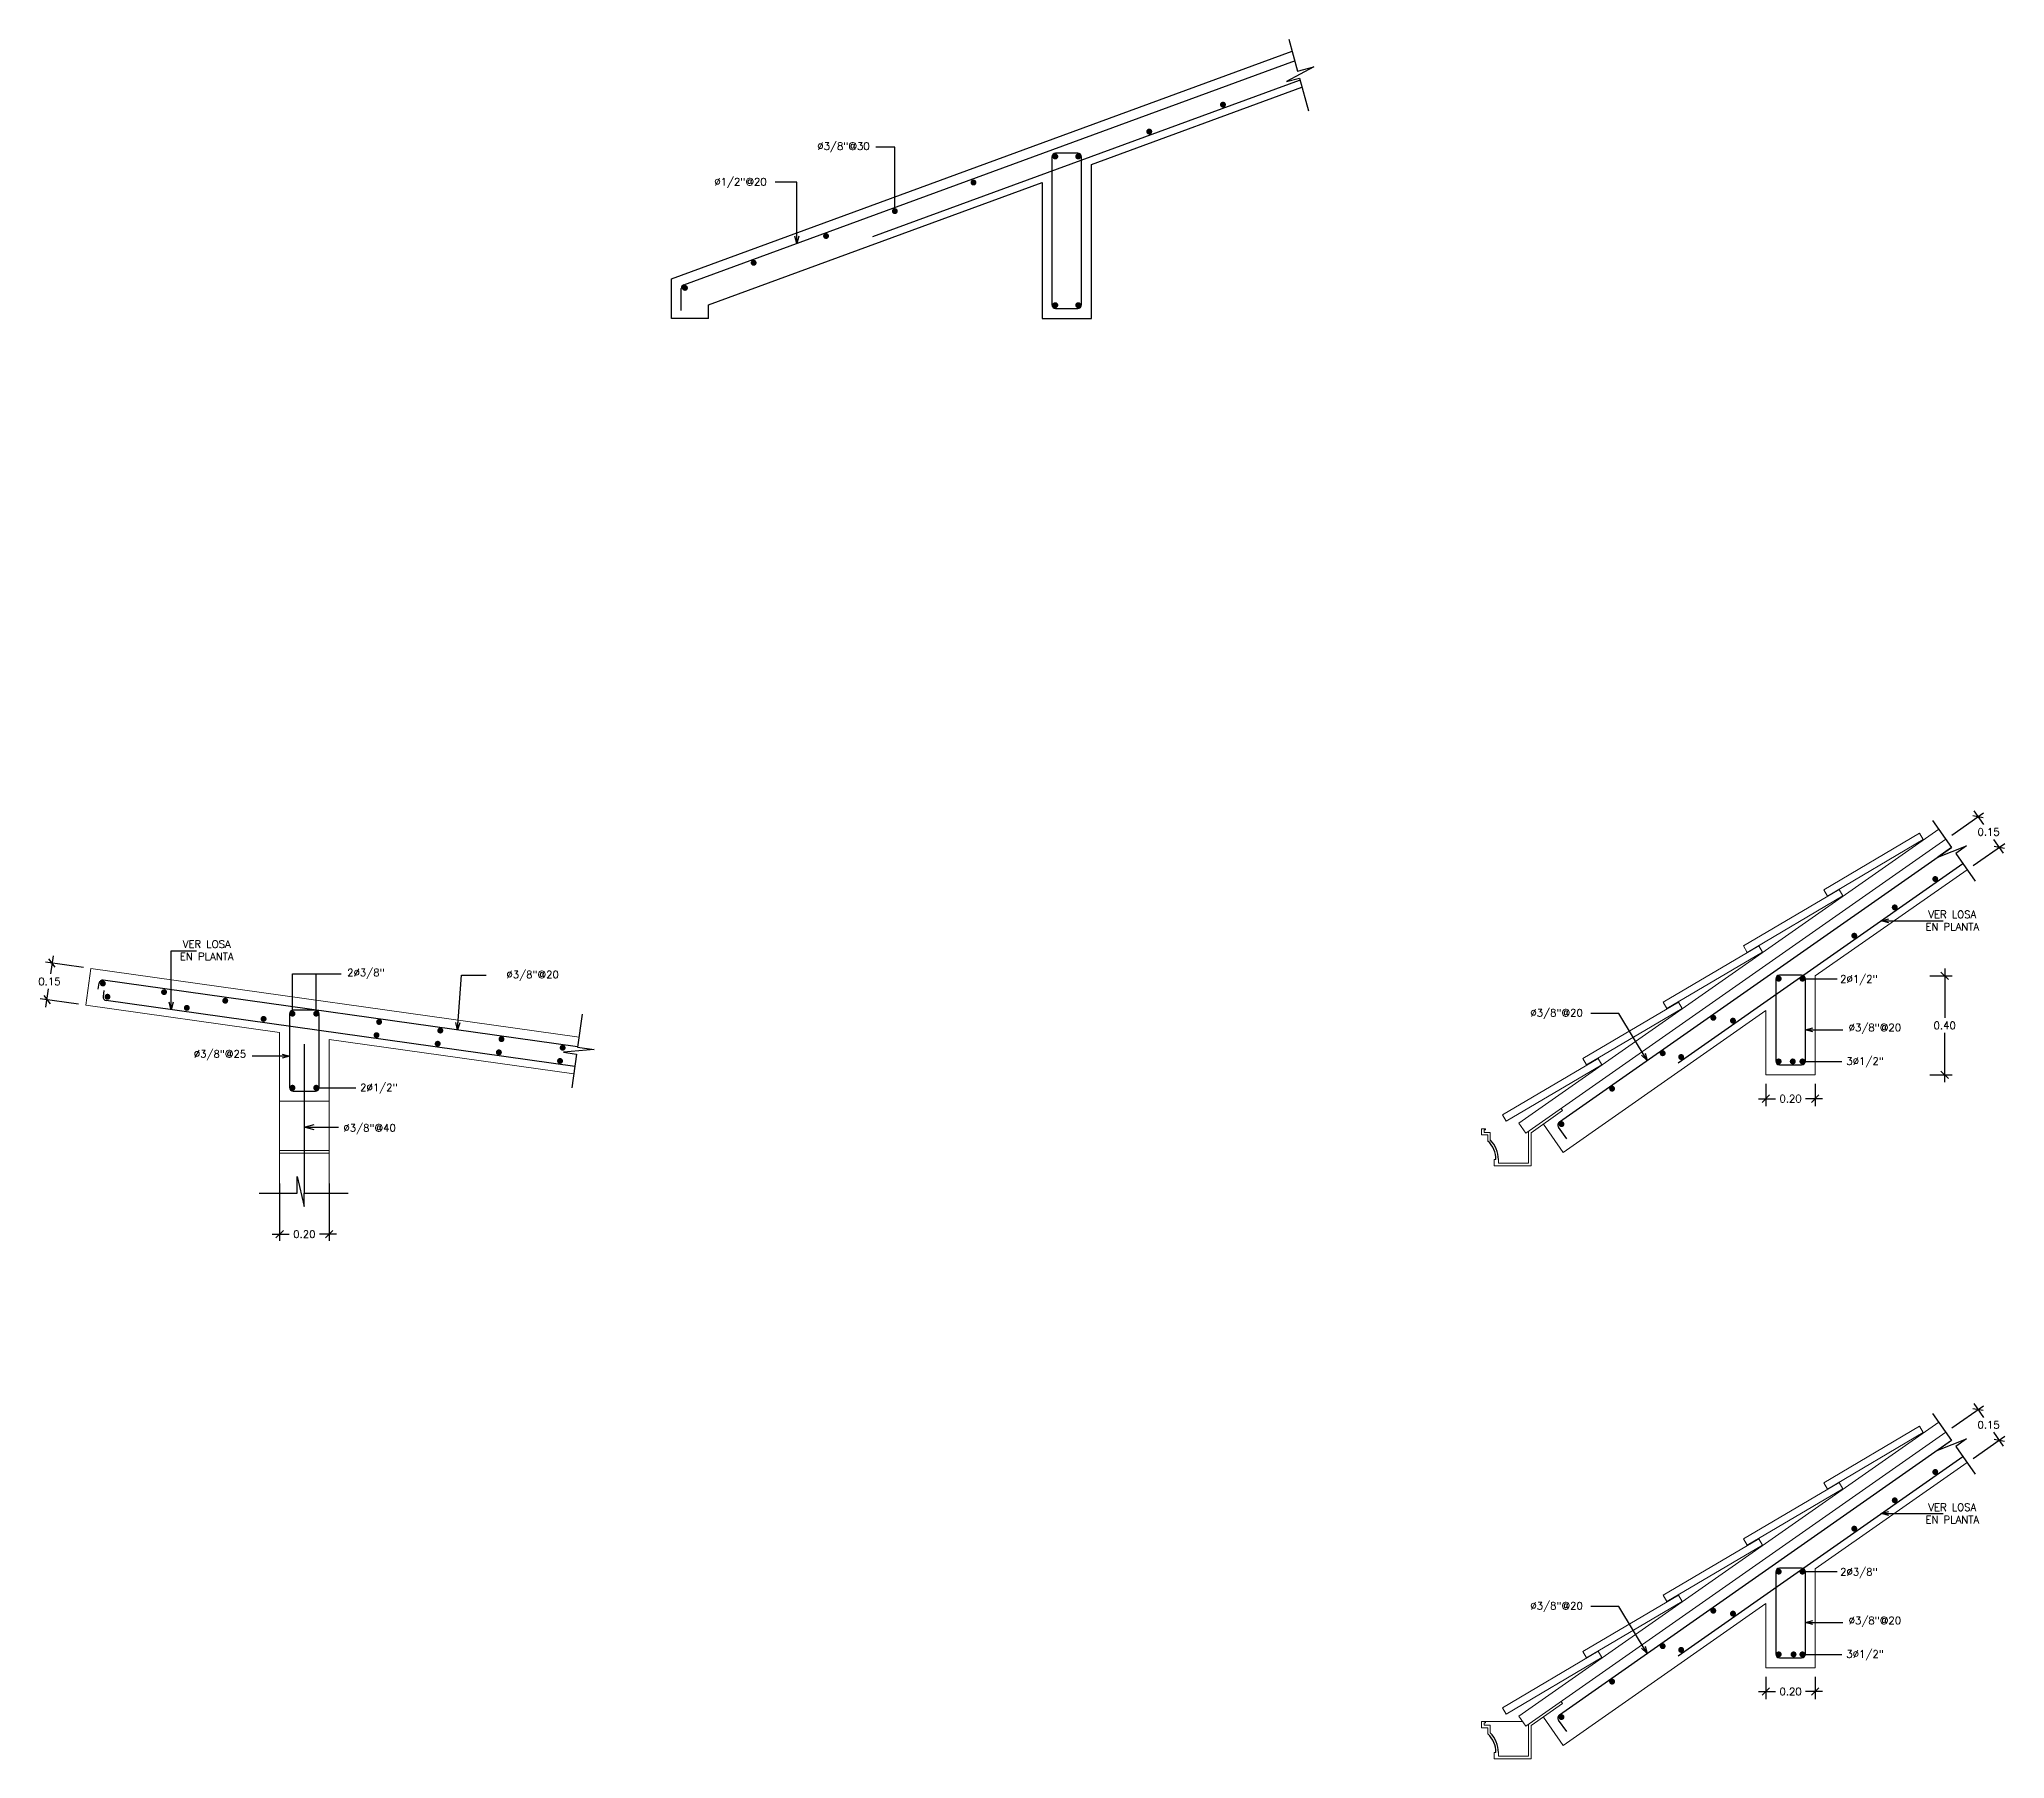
# Model space of a CAD drawing. Header units: metres. Extents: x -44 to 358, y -246 to 48.
# Drawn here: x 36.29 to 44.25, y 16.91 to 23.87 of the extents above; entities that cross this region are included whole.
import ezdxf

# ---------------------------------------------------------------- set-up
doc = ezdxf.new("R2010")
doc.units = ezdxf.units.M
doc.header["$LTSCALE"] = 0.3
doc.header["$PDMODE"] = 3
doc.linetypes.add('CONTINU', pattern=[0])
doc.linetypes.add('HIDDEN', pattern=[9.525, 6.35, -3.175])
for name, color, linetype, lineweight in [('A-WALL', 7, 'Continuous', 30), ('BOVEDILLA', 8, 'Continuous', 5), ('MUROS', 7, 'Continuous', 15), ('SE-2', 252, 'Continuous', 9), ('VIGAS', 1, 'HIDDEN', 15)]:
    doc.layers.add(name, color=color, linetype=linetype, lineweight=lineweight)
for name, color, linetype in [('ACERO', 5, 'Continuous'), ('DIMTEXTO', 4, 'Continuous'), ('SECCION', 1, 'Continuous')]:
    doc.layers.add(name, color=color, linetype=linetype)
doc.styles.add('SMPLEX', font='simplex.shx')
doc.dimstyles.new('D-15', dxfattribs={"dimscale": 0.15, "dimtxt": 0.2, "dimasz": 0.2, "dimexe": 0.18, "dimexo": 0.2, "dimgap": 0.1, "dimtad": 0, "dimtih": 1, "dimtoh": 1, "dimzin": 0, "dimdsep": 46, "dimtxsty": 'SMPLEX', "dimblk": 'OBLIQUE', "dimcen": 0.09, "dimdle": 0.2, "dimclrd": 4, "dimclre": 4, "dimclrt": 4, "dimadec": 0, "dimazin": 0, "dimtfac": 1, "dimtofl": 0, "dimtmove": 0, "dimatfit": 3, "dimldrblk": 'OPEN30', "dimfxl": 1, "dimtolj": 1, "dimtzin": 0, "dimarcsym": 0})
doc.dimstyles.new('D-20', dxfattribs={"dimscale": 0.2, "dimtxt": 0.2, "dimasz": 0.2, "dimexe": 0.18, "dimexo": 0.2, "dimgap": 0.1, "dimtad": 0, "dimtih": 1, "dimtoh": 1, "dimzin": 0, "dimdsep": 46, "dimtxsty": 'SMPLEX', "dimblk": 'OBLIQUE', "dimcen": 0.09, "dimdle": 0.2, "dimclrd": 4, "dimclre": 4, "dimclrt": 4, "dimadec": 0, "dimazin": 0, "dimtfac": 1, "dimtofl": 0, "dimtmove": 0, "dimatfit": 3, "dimldrblk": 'OPEN30', "dimfxl": 0.5, "dimfxlon": 1, "dimtolj": 1, "dimtzin": 0, "dimarcsym": 0})

# ---------------------------------------------------------------- blocks, each defined once
blk = doc.blocks.new('_OBLIQUE')
at = {"color": 0, "linetype": 'ByBlock'}
blk.add_line((-0.5, -0.5), (0.5, 0.5), dxfattribs=at)
blk = doc.blocks.new('*D545')
at = {"layer": 'DEFPOINTS', "color": 0, "transparency": 16777216}
for p in [(44.1388, 20.7231), (44.0085, 20.632), (44.0944, 20.509)]:
    blk.add_point(p, dxfattribs=at)
at = {"layer": 'DIMTEXTO', "color": 4, "lineweight": -2, "transparency": 16777216}
for p, q in [((44.0331, 20.6492), (44.1609, 20.7385)), ((44.1216, 20.7476), (44.1608, 20.6916)), ((44.119, 20.5262), (44.2469, 20.6156)), ((44.2419, 20.5755), (44.2027, 20.6316))]:
    blk.add_line(p, q, dxfattribs=at)
at = {"layer": 'DIMTEXTO', "color": 4, "lineweight": -2, "transparency": 16777216, "xscale": 0.03, "yscale": 0.03, "zscale": 0.03}
for p, rotation in [((44.1388, 20.7231), 124.9502771281057), ((44.2247, 20.6001), 304.9502771281057)]:
    blk.add_blockref('_OBLIQUE', p, dxfattribs=dict(at, rotation=rotation))
at = {"layer": 'DIMTEXTO', "color": 4, "transparency": 16777216, "insert": (44.1818, 20.6616), "char_height": 0.03, "attachment_point": 5, "style": 'SMPLEX'}
blk.add_mtext('\\A1;0.15', dxfattribs=at)
blk = doc.blocks.new('_Open30')
at = {"color": 0, "lineweight": -2}
for p, q in [((-1, 0.27), (0, 0)), ((0, 0), (-1, -0.27)), ((0, 0), (-1, 0))]:
    blk.add_line(p, q, dxfattribs=at)
blk = doc.blocks.new('*D546')
at = {"layer": 'DEFPOINTS', "color": 0, "transparency": 16777216}
for p in [(43.2802, 19.7063), (43.4802, 19.7063), (43.4802, 19.5824)]:
    blk.add_point(p, dxfattribs=at)
at = {"layer": 'DIMTEXTO', "color": 4, "lineweight": -2, "transparency": 16777216}
for p, q in [((43.2502, 19.5824), (43.3195, 19.5824)), ((43.2802, 19.6424), (43.2802, 19.5524)), ((43.5102, 19.5824), (43.4409, 19.5824)), ((43.4802, 19.6424), (43.4802, 19.5524))]:
    blk.add_line(p, q, dxfattribs=at)
at = {"layer": 'DIMTEXTO', "color": 4, "lineweight": -2, "transparency": 16777216, "xscale": 0.03, "yscale": 0.03, "zscale": 0.03, "rotation": 180}
blk.add_blockref('_OBLIQUE', (43.2802, 19.5824), dxfattribs=at)
at = {"layer": 'DIMTEXTO', "color": 4, "lineweight": -2, "transparency": 16777216, "xscale": 0.03, "yscale": 0.03, "zscale": 0.03}
blk.add_blockref('_OBLIQUE', (43.4802, 19.5824), dxfattribs=at)
at = {"layer": 'DIMTEXTO', "color": 4, "transparency": 16777216, "insert": (43.3802, 19.5824), "char_height": 0.03, "attachment_point": 5, "style": 'SMPLEX'}
blk.add_mtext('\\A1;0.20', dxfattribs=at)
blk = doc.blocks.new('*U77')
at = {"layer": 'ACERO', "const_width": 0.012}
blk.add_lwpolyline([(-0.006, 0, -1), (0.006, 0, -1)], format="xyb", close=True, dxfattribs=at)
blk = doc.blocks.new('*U78')
at = {"layer": 'DIMTEXTO', "color": 0, "linetype": 'ByBlock', "lineweight": -2, "transparency": 16777216}
for p in [(0.4096, 0.2868), (0.2048, 0.1434), (0, 0)]:
    blk.add_blockref('*U77', p, dxfattribs=at)
blk = doc.blocks.new('*D406')
at = {"layer": 'DEFPOINTS', "color": 0, "transparency": 16777216}
for p in [(36.3448, 20.1313), (36.5022, 20.1093), (36.4815, 19.9608)]:
    blk.add_point(p, dxfattribs=at)
at = {"layer": 'DIMTEXTO', "color": 4, "lineweight": -2, "transparency": 16777216}
for p, q in [((36.4725, 20.1135), (36.318, 20.135)), ((36.3489, 20.161), (36.3386, 20.087)), ((36.4518, 19.9649), (36.2973, 19.9865)), ((36.3199, 19.953), (36.3302, 20.027))]:
    blk.add_line(p, q, dxfattribs=at)
at = {"layer": 'DIMTEXTO', "color": 4, "lineweight": -2, "transparency": 16777216, "xscale": 0.03, "yscale": 0.03, "zscale": 0.03}
for p, rotation in [((36.3448, 20.1313), 82.04972287532779), ((36.324, 19.9827), 262.0497228753278)]:
    blk.add_blockref('_OBLIQUE', p, dxfattribs=dict(at, rotation=rotation))
at = {"layer": 'DIMTEXTO', "color": 4, "transparency": 16777216, "insert": (36.3344, 20.057), "char_height": 0.03, "attachment_point": 5, "style": 'SMPLEX'}
blk.add_mtext('\\A1;0.15', dxfattribs=at)
blk = doc.blocks.new('*D553')
at = {"layer": 'DEFPOINTS', "color": 0, "transparency": 16777216}
for p in [(37.2658, 19.2686), (37.4658, 19.2686), (37.4658, 19.0346)]:
    blk.add_point(p, dxfattribs=at)
at = {"layer": 'DIMTEXTO', "color": 4, "lineweight": -2, "transparency": 16777216}
for p, q in [((37.2658, 19.2386), (37.2658, 19.0076)), ((37.4658, 19.2386), (37.4658, 19.0076)), ((37.2358, 19.0346), (37.305, 19.0346)), ((37.4958, 19.0346), (37.4265, 19.0346))]:
    blk.add_line(p, q, dxfattribs=at)
at = {"layer": 'DIMTEXTO', "color": 4, "lineweight": -2, "transparency": 16777216, "xscale": 0.03, "yscale": 0.03, "zscale": 0.03, "rotation": 180}
blk.add_blockref('_OBLIQUE', (37.2658, 19.0346), dxfattribs=at)
at = {"layer": 'DIMTEXTO', "color": 4, "lineweight": -2, "transparency": 16777216, "xscale": 0.03, "yscale": 0.03, "zscale": 0.03}
blk.add_blockref('_OBLIQUE', (37.4658, 19.0346), dxfattribs=at)
at = {"layer": 'DIMTEXTO', "color": 4, "transparency": 16777216, "insert": (37.3658, 19.0346), "char_height": 0.03, "attachment_point": 5, "style": 'SMPLEX'}
blk.add_mtext('\\A1;0.20', dxfattribs=at)
blk = doc.blocks.new('*U79')
at = {"layer": 'ACERO', "const_width": 0.012}
blk.add_lwpolyline([(-0.006, 0, -1), (0.006, 0, -1)], format="xyb", close=True, dxfattribs=at)
blk = doc.blocks.new('*U80')
at = {"layer": 'DIMTEXTO', "color": 0, "linetype": 'ByBlock', "lineweight": -2, "transparency": 16777216}
for p in [(0.4096, 0.2868), (0.2048, 0.1434), (0, 0)]:
    blk.add_blockref('*U79', p, dxfattribs=at)
blk = doc.blocks.new('*U81')
at = {"layer": 'ACERO', "const_width": 0.012}
blk.add_lwpolyline([(-0.006, 0, -1), (0.006, 0, -1)], format="xyb", close=True, dxfattribs=at)
blk = doc.blocks.new('*U82')
at = {"layer": 'DIMTEXTO', "color": 0, "linetype": 'ByBlock', "lineweight": -2, "transparency": 16777216}
for p in [(0.6144, 0.4302), (0.4096, 0.2868), (0.2048, 0.1434), (0, 0)]:
    blk.add_blockref('*U81', p, dxfattribs=at)
blk = doc.blocks.new('*U83')
at = {"layer": 'ACERO', "const_width": 0.012}
blk.add_lwpolyline([(-0.006, 0, -1), (0.006, 0, -1)], format="xyb", close=True, dxfattribs=at)
blk = doc.blocks.new('*U84')
at = {"layer": 'DIMTEXTO', "color": 0, "linetype": 'ByBlock', "lineweight": -2, "transparency": 16777216}
for p in [(0, 0), (-0.2048, -0.1434), (-0.4096, -0.2868)]:
    blk.add_blockref('*U83', p, dxfattribs=at)
blk = doc.blocks.new('*D788')
at = {"layer": 'DEFPOINTS', "color": 0, "transparency": 16777216}
for p in [(44.1388, 18.3238), (44.0085, 18.2327), (44.0944, 18.1098)]:
    blk.add_point(p, dxfattribs=at)
at = {"layer": 'DIMTEXTO', "color": 4, "lineweight": -2, "transparency": 16777216}
for p, q in [((44.0331, 18.2499), (44.1609, 18.3392)), ((44.1216, 18.3484), (44.1608, 18.2923)), ((44.119, 18.1269), (44.2469, 18.2163)), ((44.2419, 18.1762), (44.2027, 18.2323))]:
    blk.add_line(p, q, dxfattribs=at)
at = {"layer": 'DIMTEXTO', "color": 4, "lineweight": -2, "transparency": 16777216, "xscale": 0.03, "yscale": 0.03, "zscale": 0.03}
for p, rotation in [((44.1388, 18.3238), 124.9502771281057), ((44.2247, 18.2008), 304.9502771281057)]:
    blk.add_blockref('_OBLIQUE', p, dxfattribs=dict(at, rotation=rotation))
at = {"layer": 'DIMTEXTO', "color": 4, "transparency": 16777216, "insert": (44.1818, 18.2623), "char_height": 0.03, "attachment_point": 5, "style": 'SMPLEX'}
blk.add_mtext('\\A1;0.15', dxfattribs=at)
blk = doc.blocks.new('*D789')
at = {"layer": 'DEFPOINTS', "color": 0, "transparency": 16777216}
for p in [(43.2802, 17.307), (43.4802, 17.307), (43.4802, 17.1831)]:
    blk.add_point(p, dxfattribs=at)
at = {"layer": 'DIMTEXTO', "color": 4, "lineweight": -2, "transparency": 16777216}
for p, q in [((43.2502, 17.1831), (43.3195, 17.1831)), ((43.2802, 17.2431), (43.2802, 17.1531)), ((43.5102, 17.1831), (43.4409, 17.1831)), ((43.4802, 17.2431), (43.4802, 17.1531))]:
    blk.add_line(p, q, dxfattribs=at)
at = {"layer": 'DIMTEXTO', "color": 4, "lineweight": -2, "transparency": 16777216, "xscale": 0.03, "yscale": 0.03, "zscale": 0.03, "rotation": 180}
blk.add_blockref('_OBLIQUE', (43.2802, 17.1831), dxfattribs=at)
at = {"layer": 'DIMTEXTO', "color": 4, "lineweight": -2, "transparency": 16777216, "xscale": 0.03, "yscale": 0.03, "zscale": 0.03}
blk.add_blockref('_OBLIQUE', (43.4802, 17.1831), dxfattribs=at)
at = {"layer": 'DIMTEXTO', "color": 4, "transparency": 16777216, "insert": (43.3802, 17.1831), "char_height": 0.03, "attachment_point": 5, "style": 'SMPLEX'}
blk.add_mtext('\\A1;0.20', dxfattribs=at)
blk = doc.blocks.new('*U786')
at = {"layer": 'ACERO', "const_width": 0.012}
blk.add_lwpolyline([(-0.006, 0, -1), (0.006, 0, -1)], format="xyb", close=True, dxfattribs=at)
blk = doc.blocks.new('*U787')
at = {"layer": 'DIMTEXTO', "color": 0, "linetype": 'ByBlock', "lineweight": -2, "transparency": 16777216}
for p in [(0.4096, 0.2868), (0.2048, 0.1434), (0, 0)]:
    blk.add_blockref('*U786', p, dxfattribs=at)
blk = doc.blocks.new('*D842')
at = {"layer": 'DEFPOINTS', "color": 0, "transparency": 16777216}
for p in [(43.4802, 20.079), (43.4802, 19.679), (44.004, 19.679)]:
    blk.add_point(p, dxfattribs=at)
at = {"layer": 'DIMTEXTO', "color": 4, "lineweight": -2, "transparency": 16777216}
for p, q in [((43.944, 20.079), (44.034, 20.079)), ((44.004, 20.109), (44.004, 19.909)), ((44.004, 19.649), (44.004, 19.849)), ((43.944, 19.679), (44.034, 19.679))]:
    blk.add_line(p, q, dxfattribs=at)
at = {"layer": 'DIMTEXTO', "color": 4, "lineweight": -2, "transparency": 16777216, "xscale": 0.03, "yscale": 0.03, "zscale": 0.03}
for p, rotation in [((44.004, 20.079), 90), ((44.004, 19.679), 270)]:
    blk.add_blockref('_OBLIQUE', p, dxfattribs=dict(at, rotation=rotation))
at = {"layer": 'DIMTEXTO', "color": 4, "transparency": 16777216, "insert": (44.004, 19.879), "char_height": 0.03, "attachment_point": 5, "style": 'SMPLEX'}
blk.add_mtext('\\A1;0.40', dxfattribs=at)

msp = doc.modelspace()

# ---------------------------------------------------------------- linework, layer by layer
at = {"layer": 'A-WALL'}
for centre, radius, end in [((42.0858103, 19.3355916), 0.1024317, 47.34154537), ((42.0858103, 19.3355916), 0.1124317, 45.06538239), ((42.0858103, 16.9363), 0.1024317, 47.34154537), ((42.0858103, 16.9363), 0.1124317, 45.06538239)]:
    msp.add_arc(centre, radius, 0.24641708, end, dxfattribs=at)
at = {"layer": 'ACERO'}
for p, q in [((38.9010739, 22.8752263), (41.3770723, 23.7830924)), ((39.6659101, 23.070458), (41.3925341, 23.7035535)), ((38.8912377, 22.7715814), (38.8912377, 22.8611432)), ((42.4449526, 19.4883533), (44.0314437, 20.5992263)), ((42.9252139, 19.7269739), (44.0772232, 20.5336195)), ((36.5320488, 20.0258025), (36.5353266, 20.0491253)), ((38.4718734, 19.7921088), (36.5522682, 20.0618917)), ((36.5547025, 20.0206278), (36.551296, 19.9963896)), ((38.4608684, 19.7128692), (36.5640625, 19.9794479)), ((37.3657636, 19.8034948), (37.3657636, 19.2004349)), ((42.4742496, 19.4203611), (42.441269, 19.4674624)), ((42.4449526, 17.0890618), (44.0314437, 18.1999348)), ((42.9252139, 17.3276823), (44.0772232, 18.134328)), ((42.4742496, 17.0210696), (42.441269, 17.0681708))]:
    msp.add_line(p, q, dxfattribs=at)
at = {"layer": 'ACERO', "const_width": 0.012}
for points in [[(41.0893824, 23.6044442, 1), (41.0773824, 23.6044442, 1)], [(40.7910461, 23.4956795, 1), (40.7790461, 23.4956795, 1)], [(40.410769, 23.3949165, 1), (40.398769, 23.3949165, 1)], [(40.4917065, 23.3949165, -1), (40.5037065, 23.3949165, -1)], [(40.0798197, 23.2895354, 1), (40.0678197, 23.2895354, 1)], [(39.7614864, 23.173757, 1), (39.7494864, 23.173757, 1)], [(39.4832144, 23.0731266, 1), (39.4712144, 23.0731266, 1)], [(39.19025, 22.9646789, 1), (39.17825, 22.9646789, 1)], [(38.9121229, 22.8631121, 1), (38.9001229, 22.8631121, 1)], [(40.410769, 22.7933078, -1), (40.398769, 22.7933078, -1)], [(40.4917065, 22.7933078, 1), (40.5037065, 22.7933078, 1)], [(43.9717982, 20.4711695, 1), (43.9597982, 20.4711695, 1)], [(43.8079678, 20.3564542, 1), (43.7959678, 20.3564542, 1)], [(43.6441374, 20.2417389, 1), (43.6321374, 20.2417389, 1)], [(43.3262197, 20.067964, 1), (43.3382197, 20.067964, 1)], [(43.4342218, 20.067964, -1), (43.4222218, 20.067964, -1)], [(36.5637229, 19.9920584, -1), (36.574415, 19.9975063, -1)], [(36.8847946, 19.9470829, -1), (36.8954867, 19.9525308, -1)], [(37.1956029, 19.9025568, -1), (37.206295, 19.9080047, -1)], [(37.3117625, 19.9263049, 1), (37.3237625, 19.9263049, 1)], [(37.4197646, 19.9263049, -1), (37.4077646, 19.9263049, -1)], [(43.1531628, 19.8979548, 1), (43.1411628, 19.8979548, 1)], [(38.4165232, 19.7911922, 1), (38.4058312, 19.7857443, 1)], [(42.9435036, 19.7511498, 1), (42.9315036, 19.7511498, 1)], [(43.3262197, 19.7330519, -1), (43.3382197, 19.7330519, -1)], [(43.3951986, 19.7330519, 1), (43.3831986, 19.7330519, 1)], [(43.4342218, 19.7330519, 1), (43.4222218, 19.7330519, 1)], [(37.3117625, 19.6265085, -1), (37.3237625, 19.6265085, -1)], [(37.4197646, 19.6265085, 1), (37.4077646, 19.6265085, 1)], [(42.4472681, 19.4794626, -1), (42.4592681, 19.4794626, -1)], [(43.9717982, 18.071878, 1), (43.9597982, 18.071878, 1)], [(43.8079678, 17.9571627, 1), (43.7959678, 17.9571627, 1)], [(43.6441374, 17.8424474, 1), (43.6321374, 17.8424474, 1)], [(43.3262197, 17.6686725, 1), (43.3382197, 17.6686725, 1)], [(43.4342218, 17.6686725, -1), (43.4222218, 17.6686725, -1)], [(43.1531628, 17.4986633, 1), (43.1411628, 17.4986633, 1)], [(42.9435036, 17.3518583, 1), (42.9315036, 17.3518583, 1)], [(43.3262197, 17.3337604, -1), (43.3382197, 17.3337604, -1)], [(43.3983941, 17.3337604, 1), (43.3863941, 17.3337604, 1)], [(43.4342218, 17.3337604, 1), (43.4222218, 17.3337604, 1)], [(42.4472681, 17.080171, -1), (42.4592681, 17.080171, -1)]]:
    msp.add_lwpolyline(points, format="xyb", close=True, dxfattribs=at)
at = {"layer": 'ACERO'}
for points in [[(40.4062377, 22.7797917), (40.4962377, 22.7797917, 0.414213562), (40.5112377, 22.7947917), (40.5112377, 23.3934326, 0.414213562), (40.4962377, 23.4084326), (40.4062377, 23.4084326, 0.414213562), (40.3912377, 23.3934326), (40.3912377, 22.7947917, 0.414213562)], [(43.3352208, 19.7189706), (43.4252208, 19.7189706, 0.414213562), (43.4402208, 19.7339706), (43.4402208, 20.0670453, 0.414213562), (43.4252208, 20.0820453), (43.3352208, 20.0820453, 0.414213562), (43.3202208, 20.0670453), (43.3202208, 19.7339706, 0.414213562)], [(37.3207636, 19.6124273), (37.4107636, 19.6124273, 0.414213562), (37.4257636, 19.6274273), (37.4257636, 19.9253861, 0.414213562), (37.4107636, 19.9403861), (37.3207636, 19.9403861, 0.414213562), (37.3057636, 19.9253861), (37.3057636, 19.6274273, 0.414213562)], [(43.3352208, 17.3196791), (43.4252208, 17.3196791, 0.414213562), (43.4402208, 17.3346791), (43.4402208, 17.6677538, 0.414213562), (43.4252208, 17.6827538), (43.3352208, 17.6827538, 0.414213562), (43.3202208, 17.6677538), (43.3202208, 17.3346791, 0.414213562)]]:
    msp.add_lwpolyline(points, format="xyb", close=True, dxfattribs=at)
for centre, start, end in [((38.9062377, 22.8611432), 110.13630343, 180), ((36.5501806, 20.0470377), 82, 172), ((36.5661501, 19.994302), 172, 262), ((42.4535563, 19.476066), 125, 215), ((42.4535563, 17.0767745), 125, 215)]:
    msp.add_arc(centre, 0.015, start, end, dxfattribs=at)
at = {"layer": 'BOVEDILLA'}
for p, q in [((37.4657636, 19.3724273), (37.2657636, 19.3724273)), ((37.4657636, 19.3624273), (37.2657636, 19.3624273))]:
    msp.add_line(p, q, dxfattribs=at)
at = {"layer": 'DIMTEXTO'}
for p, q in [((43.4282218, 20.067964), (43.5695285, 20.067964)), ((43.4282218, 19.7330519), (43.5883369, 19.7330519)), ((37.4137646, 19.6265085), (37.5738797, 19.6265085)), ((43.4282218, 17.6686725), (43.5695285, 17.6686725)), ((43.4282218, 17.3337604), (43.5883369, 17.3337604))]:
    msp.add_line(p, q, dxfattribs=at)
at = {"layer": 'DIMTEXTO', "color": 3}
for points in [[(41.3501684, 23.8690387), (41.3852475, 23.7397896), (41.4506267, 23.757534), (41.3407492, 23.6977304), (41.3929522, 23.7118987), (41.4288735, 23.5795469)], [(43.9552292, 20.7080719), (44.0320454, 20.5983671), (43.9765525, 20.5595105), (44.0928445, 20.6056157), (44.0485353, 20.5745901), (44.1271955, 20.4622517)], [(38.4903661, 19.9236916), (38.4717274, 19.7910701), (38.5388124, 19.7816419), (38.4142642, 19.7699264), (38.4678293, 19.7623983), (38.4487431, 19.6265931)], [(37.1831078, 19.2003047), (37.3361557, 19.2003047), (37.3361557, 19.2680491), (37.3650909, 19.1463434), (37.3650909, 19.2004349), (37.5432073, 19.2004349)], [(43.9552292, 18.3087804), (44.0320454, 18.1990756), (43.9765525, 18.160219), (44.0928445, 18.2063242), (44.0485353, 18.1752985), (44.1271955, 18.0629601)]]:
    msp.add_lwpolyline(points, dxfattribs=at)
at = {"layer": 'DIMTEXTO'}
for points in [[(39.7554864, 23.173757), (39.7554864, 23.4322541), (39.6785903, 23.4322541)], [(37.3177625, 19.9263049), (37.3177625, 20.0881774), (37.5144913, 20.0881774)], [(37.4137646, 19.9263049), (37.4137646, 20.0881774)]]:
    msp.add_lwpolyline(points, dxfattribs=at)
at = {"layer": 'MUROS'}
for p, q in [((42.280552, 19.4831085), (43.9798219, 20.67295)), ((36.4814702, 19.9607607), (36.5023462, 20.1093009)), ((38.4775692, 19.8317014), (36.5022173, 20.109319)), ((37.2657636, 19.8505354), (36.4814702, 19.9607607)), ((37.2657636, 19.8505354), (37.2657636, 19.2003047)), ((37.4657636, 19.8224273), (37.4657636, 19.2004349)), ((38.4566932, 19.6831612), (37.4657636, 19.8224273)), ((37.4657636, 19.5724273), (37.2657636, 19.5724273)), ((42.3302208, 19.4446404), (42.4578717, 19.5340226)), ((42.4578717, 19.5340226), (42.452136, 19.5422141)), ((42.1302208, 19.4609768), (42.1302208, 19.4359622)), ((42.1452208, 19.4609768), (42.1302208, 19.4609768)), ((42.1552208, 19.4359622), (42.1302208, 19.4359622)), ((42.1402208, 19.4559768), (42.1402208, 19.4459622)), ((42.1452208, 19.4559768), (42.1402208, 19.4559768)), ((42.1652208, 19.4459622), (42.1402208, 19.4459622)), ((42.1452208, 19.4609768), (42.1452208, 19.4559768)), ((42.1552208, 19.4359622), (42.1552208, 19.4106969)), ((42.1652208, 19.4459622), (42.1652208, 19.4151835)), ((42.3092309, 19.4421509), (42.280552, 19.4831085)), ((42.3202208, 19.3209768), (42.3202208, 19.4498461)), ((42.3302208, 19.3109768), (42.3302208, 19.4446404)), ((42.1802208, 19.3109768), (42.1802208, 19.3360321)), ((42.1882411, 19.3360321), (42.1802208, 19.3360321)), ((42.198241, 19.3360751), (42.198241, 19.3209768)), ((42.3302208, 19.3109768), (42.1802208, 19.3109768)), ((42.3202208, 19.3209768), (42.198241, 19.3209768)), ((42.280552, 17.0838169), (43.9798219, 18.2736585)), ((42.3302208, 17.0453489), (42.4578717, 17.134731)), ((42.4578717, 17.134731), (42.452136, 17.1429226)), ((42.1302208, 17.0616853), (42.1302208, 17.0366707)), ((42.1452208, 17.0616853), (42.1302208, 17.0616853)), ((42.1552208, 17.0366707), (42.1302208, 17.0366707)), ((42.1402208, 17.0566853), (42.1402208, 17.0466707)), ((42.1452208, 17.0566853), (42.1402208, 17.0566853)), ((42.1652208, 17.0466707), (42.1402208, 17.0466707)), ((42.1452208, 17.0616853), (42.1452208, 17.0566853)), ((42.1552208, 17.0366707), (42.1552208, 17.0114054)), ((42.1652208, 17.0466707), (42.1652208, 17.0158919)), ((42.3092309, 17.0428593), (42.280552, 17.0838169)), ((42.3202208, 16.9216853), (42.3202208, 17.0505545)), ((42.3302208, 16.9116853), (42.3302208, 17.0453489)), ((42.1802208, 16.9116853), (42.1802208, 16.9367406)), ((42.1882411, 16.9367406), (42.1802208, 16.9367406)), ((42.3302208, 16.9116853), (42.1802208, 16.9116853)), ((42.198241, 16.9367836), (42.198241, 16.9216853)), ((42.3202208, 16.9216853), (42.198241, 16.9216853))]:
    msp.add_line(p, q, dxfattribs=at)
at = {"layer": 'SE-2'}
msp.add_line((42.1452208, 17.0616853), (42.2960488, 17.0616853), dxfattribs=at)
for points in [[(43.9021947, 20.6563137), (43.5146461, 20.4278719), (43.5298801, 20.4020276), (43.9174287, 20.6304694)], [(43.5770455, 20.4286417), (43.1894969, 20.2001999), (43.2047309, 20.1743557), (43.5922795, 20.4027975)], [(43.2518962, 20.2009698), (42.8643476, 19.972528), (42.8795816, 19.9466837), (43.2671302, 20.1751255)], [(42.926747, 19.9732978), (42.5391984, 19.744856), (42.5544324, 19.7190118), (42.9419809, 19.9474535)], [(42.6168317, 19.7197816), (42.2292831, 19.4913398), (42.2140491, 19.517184), (42.6015977, 19.7456258)], [(43.9021947, 18.2570222), (43.5146461, 18.0285804), (43.5298801, 18.0027361), (43.9174287, 18.2311779)], [(43.5770455, 18.0293502), (43.1894969, 17.8009084), (43.2047309, 17.7750641), (43.5922795, 18.0035059)], [(43.2518962, 17.8016782), (42.8643476, 17.5732364), (42.8795816, 17.5473922), (43.2671302, 17.775834)], [(42.926747, 17.5740063), (42.5391984, 17.3455645), (42.5544324, 17.3197202), (42.9419809, 17.548162)], [(42.6168317, 17.32049), (42.2292831, 17.0920483), (42.2140491, 17.1178925), (42.6015977, 17.3463343)]]:
    msp.add_lwpolyline(points, close=True, dxfattribs=at)
at = {"layer": 'SECCION', "color": 1, "linetype": 'CONTINU', "ltscale": 0.025}
for p, q in [((38.8512377, 22.8995572), (41.3633021, 23.8206475)), ((40.5512377, 23.3631251), (41.4028617, 23.6753872)), ((40.5512377, 22.7397917), (40.5512377, 23.3631251)), ((39.0012377, 22.7947917), (40.3512377, 23.2897917)), ((40.3512377, 23.2897917), (40.3512377, 22.7397917)), ((38.8512377, 22.7397917), (38.8512377, 22.8995572)), ((39.0012377, 22.7397917), (39.0012377, 22.7947917)), ((39.0012377, 22.7397917), (38.8512377, 22.7397917)), ((40.3512377, 22.7397917), (40.5512377, 22.7397917))]:
    msp.add_line(p, q, dxfattribs=at)
at = {"layer": 'VIGAS', "linetype": 'Continuous', "lineweight": 0}
for p, q in [((42.3092309, 19.4421509), (44.0085007, 20.6319924)), ((43.4802208, 20.0789706), (44.0944305, 20.5090449)), ((43.4802208, 20.0789706), (43.4802208, 19.6789706)), ((42.4605215, 19.3649695), (43.2802208, 19.9389291)), ((43.2802208, 19.9389291), (43.2802208, 19.6789706)), ((43.4802208, 19.6789706), (43.2802208, 19.6789706)), ((42.4605215, 19.3649695), (42.3802208, 19.4796508)), ((42.3092309, 17.0428593), (44.0085007, 18.2327009)), ((43.4802208, 17.6796791), (44.0944305, 18.1097534)), ((43.4802208, 17.6796791), (43.4802208, 17.2796791)), ((42.4605215, 16.965678), (43.2802208, 17.5396376)), ((43.2802208, 17.5396376), (43.2802208, 17.2796791)), ((43.4802208, 17.2796791), (43.2802208, 17.2796791)), ((42.4605215, 16.965678), (42.3802208, 17.0803592))]:
    msp.add_line(p, q, dxfattribs=at)

# ---------------------------------------------------------------- block references
at = {"layer": 'DIMTEXTO', "xscale": -1, "rotation": 27.00000000343228}
for name, p in [('*U84', (36.5505245, 20.0483184)), ('*U82', (38.4006502, 19.7350362)), ('*U80', (38.1636102, 19.8232615))]:
    msp.add_blockref(name, p, dxfattribs=at)
at = {"layer": 'DIMTEXTO'}
for name, p in [('*U78', (42.6580561, 19.6228567)), ('*U787', (42.6580561, 17.2235651))]:
    msp.add_blockref(name, p, dxfattribs=at)

# ---------------------------------------------------------------- texts
at = {"layer": 'DIMTEXTO', "color": 4, "char_height": 0.03, "attachment_point": 5, "style": 'SMPLEX'}
for s, insert in [('%%C3/8"@30', (39.5475734, 23.4317529)), ('%%C1/2"@20', (39.1309362, 23.2877999)), ('VER LOSA\\PEN PLANTA', (44.0347136, 20.3031604)), ('VER LOSA\\PEN PLANTA', (36.9707412, 20.1828251)), ('2%%C3/8"', (37.6150974, 20.0874535)), ('%%C3/8"@20', (38.2895808, 20.0796473)), ('2%%C1/2"', (43.6569523, 20.0617789)), ('%%C3/8"@20', (42.4334361, 19.9248916)), ('%%C3/8"@20', (43.7215078, 19.8650712)), ('%%C3/8"@25', (37.0244765, 19.7585279)), ('3%%C1/2"', (43.6819803, 19.7295271)), ('2%%C1/2"', (37.6675231, 19.6229838)), ('%%C3/8"@40', (37.6298774, 19.4590816)), ('VER LOSA\\PEN PLANTA', (44.0347136, 17.9038688)), ('2%%C3/8"', (43.6569523, 17.6624873)), ('%%C3/8"@20', (42.4334361, 17.5256)), ('%%C3/8"@20', (43.7215078, 17.4657797)), ('3%%C1/2"', (43.6819803, 17.3302356))]:
    msp.add_mtext(s, dxfattribs=dict(at, insert=insert))

# ---------------------------------------------------------------- dimensions: what is measured, and where the dimension line sits
at = {"layer": 'DIMTEXTO'}
for p1, p2, distance, picture, middle in [((44.0944305, 20.5090449), (44.0085007, 20.6319924), -0.158967, '*D545', (44.1817628, 20.6615853)), ((36.4814702, 19.9607607), (36.5022173, 20.109319), 0.158967, '*D406', (36.3344047, 20.0570272)), ((44.0944305, 18.1097534), (44.0085007, 18.2327009), -0.158967, '*D788', (44.1817628, 18.2622938))]:
    dim = msp.add_aligned_dim(p1=p1, p2=p2, distance=distance, dimstyle='D-15', dxfattribs=at)
    dim.commit()
    dim.dimension.update_dxf_attribs({"geometry": picture, "text_midpoint": middle})
dim = msp.add_linear_dim(base=(44.0039823, 19.6789706), p1=(43.4802208, 20.0789706), p2=(43.4802208, 19.6789706), angle=90, dimstyle='D-15', override={"dimexe": 0.2, "dimexo": 0.1, "dimfxl": 0.4, "dimfxlon": 1}, dxfattribs=at)
dim.commit()
dim.dimension.update_dxf_attribs({"geometry": '*D842', "text_midpoint": (44.0039823, 19.8789706)})
for base, p1, p2, picture, middle in [((43.4802208, 19.582401), (43.2802208, 19.706289), (43.4802208, 19.706289), '*D546', (43.3802208, 19.582401)), ((43.4802208, 17.1831095), (43.2802208, 17.3069975), (43.4802208, 17.3069975), '*D789', (43.3802208, 17.1831095))]:
    dim = msp.add_linear_dim(base=base, p1=p1, p2=p2, dimstyle='D-15', override={"dimexe": 0.2, "dimexo": 0.1, "dimfxl": 0.4, "dimfxlon": 1}, dxfattribs=at)
    dim.commit()
    dim.dimension.update_dxf_attribs({"geometry": picture, "text_midpoint": middle})
dim = msp.add_linear_dim(base=(37.4657636, 19.0345632), p1=(37.2657636, 19.2686358), p2=(37.4657636, 19.2686358), dimstyle='D-15', dxfattribs=at)
dim.commit()
dim.dimension.update_dxf_attribs({"geometry": '*D553', "text_midpoint": (37.3657636, 19.0345632)})

# ---------------------------------------------------------------- leaders
for points in [[(39.3582328, 23.0428513), (39.3582328, 23.2910348), (39.2715546, 23.2910348)], [(36.8268207, 19.9425197), (36.8268207, 20.180816), (36.928998, 20.180816)]]:
    msp.add_leader(points, dimstyle='D-15', dxfattribs=at)
for points in [[(43.747372, 20.3026552), (43.9975643, 20.3026552)], [(37.9851643, 19.8605113), (38.0018754, 20.0820509), (38.1022919, 20.0820509)], [(42.8001415, 19.7370592), (42.684675, 19.9268658), (42.5719749, 19.9268658)], [(43.4402208, 19.8614438), (43.5917882, 19.8614438)], [(37.3057636, 19.7549004), (37.1541961, 19.7549004)], [(43.747372, 17.9033636), (43.9975643, 17.9033636)], [(42.8001415, 17.3377677), (42.684675, 17.5275743), (42.5719749, 17.5275743)], [(43.4402208, 17.4621522), (43.5917882, 17.4621522)]]:
    msp.add_leader(points, dimstyle='D-15', override={"dimgap": 0.1, "dimtad": 0}, dxfattribs=at)
at = {"layer": 'DIMTEXTO', "color": 1}
msp.add_leader([(37.3657636, 19.4671148), (37.503378, 19.4671148)], dimstyle='D-20', dxfattribs=at)

doc.saveas('drawing.dxf')
